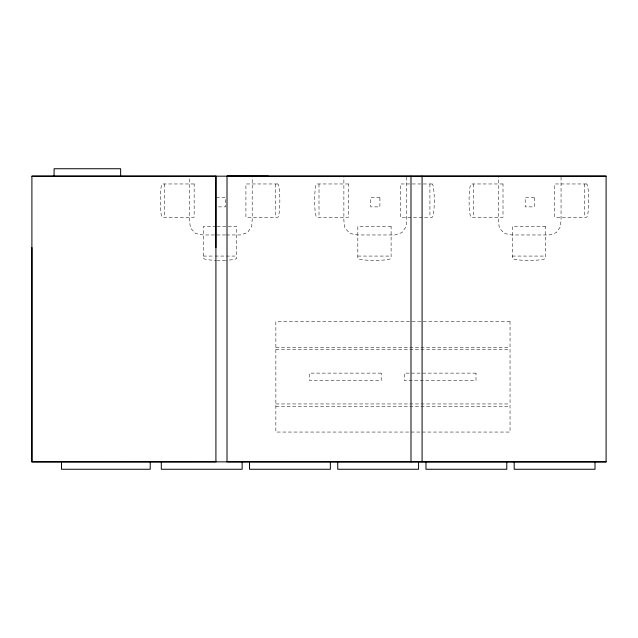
<?xml version="1.0" encoding="UTF-8"?>
<svg xmlns="http://www.w3.org/2000/svg" width="638" height="638" viewBox="0 0 638 638"><rect width="100%" height="100%" fill="white"/><g stroke="black" fill="none" stroke-linecap="round" stroke-linejoin="round"><path stroke-width="0.48" stroke-dasharray="3.19 2.39" d="M216.338 197.533L225.485 197.533L225.485 206.879L217.255 206.879M216.123 226.49L203.402 226.49L203.402 258.238A16.636 2.169 0 0 0 216.33 260.352M217.103 226.49L236.674 226.49L236.674 258.238A16.636 2.169 0 0 1 226.402 260.248M225.581 234.959L202.796 234.959L195.523 233.492L190.499 228.053L189.454 220.676L189.454 177.125M226.57 234.959L240.438 234.959L247.456 232.639L251.707 226.578L252.201 219.097L252.201 177.117M203.402 256.069L214.169 256.069M215.142 256.069L236.674 256.069M357.822 256.069L391.102 256.069M512.25 256.069L545.53 256.069M275.863 347.239L510.041 347.239M275.863 349.68L510.041 349.68M275.863 403.95L510.041 403.95M275.863 406.398L510.041 406.398M584.352 183.967L584.352 217.239M561.049 177.117L561.049 219.097L560.555 226.578L556.312 232.639L549.286 234.959L511.644 234.959L504.371 233.492L499.355 228.053L498.302 220.676L498.302 177.133M473.428 183.967L473.428 217.239M429.924 183.967L429.924 217.239M406.621 177.117L406.621 219.097L406.127 226.578L401.884 232.639L394.858 234.959L357.224 234.959L349.943 233.492L344.927 228.053L343.882 220.676L343.882 177.125M319 183.967L319 217.239M275.504 183.967L275.504 217.239M164.572 183.967L164.572 217.239M225.549 260.288A16.636 2.169 0 0 1 217.255 260.376M194.159 183.967L162.403 183.967A16.636 2.169 90 0 0 160.234 200.603A16.636 2.169 90 0 0 162.403 217.239L194.159 217.239L194.159 183.967M277.674 183.967L245.925 183.967L245.925 217.239L277.674 217.239A16.636 2.169 -90 0 0 279.843 200.603A16.636 2.169 -90 0 0 277.674 183.967M348.579 183.967L316.831 183.967A16.636 2.169 90 0 0 314.654 200.603A16.636 2.169 90 0 0 316.831 217.239L348.579 217.239L348.579 183.967M432.101 183.967L400.345 183.967L400.345 217.239L432.101 217.239A16.636 2.169 -90 0 0 434.271 200.603A16.636 2.169 -90 0 0 432.101 183.967M503.007 183.967L471.251 183.967A16.636 2.169 90 0 0 469.082 200.603A16.636 2.169 90 0 0 471.251 217.239L503.007 217.239L503.007 183.967M586.521 183.967L554.773 183.967L554.773 217.239L586.521 217.239A16.636 2.169 -90 0 0 588.691 200.603A16.636 2.169 -90 0 0 586.521 183.967M379.905 197.533L370.766 197.533L370.766 206.879L379.905 206.879L379.905 197.533M534.333 197.533L525.194 197.533L525.194 206.879L534.333 206.879L534.333 197.533M391.102 226.49L357.822 226.49L357.822 258.238A16.636 2.169 0 0 0 374.466 260.408A16.636 2.169 0 0 0 391.102 258.238L391.102 226.49M545.53 226.49L512.25 226.49L512.25 258.238A16.636 2.169 0 0 0 528.886 260.408A16.636 2.169 0 0 0 545.53 258.238L545.53 226.49M510.041 321.584L275.863 321.584L275.863 432.054L510.041 432.054L510.041 321.584M381.189 373.126L309.55 373.126L309.55 380.527L381.189 380.527L381.189 373.126M475.996 373.126L404.356 373.126L404.356 380.527L475.996 380.527L475.996 373.126"/><path stroke-width="0.96" d="M31.924 247.6L31.9 461.864L595.007 461.864L595.007 469.257L514.188 469.257L514.188 461.864M215.915 247.6L215.915 176.152L31.9 176.136L31.9 461.864L215.915 461.832L215.915 176.152M606.1 461.864L606.1 176.136L227.008 176.152L227.008 461.84L606.1 461.864L595.15 461.864M31.924 176.2L606.1 176.136M227.008 176.152L268.407 176.2M506.787 461.864L506.787 469.257L425.969 469.257L425.969 461.864M422.085 176.184L422.085 461.816M418.576 461.864L418.576 469.257L337.749 469.257L337.749 461.864M410.992 176.184L410.992 461.816M330.356 461.864L330.356 469.257L249.53 469.257L249.53 461.864M242.137 461.864L242.137 469.257L161.31 469.257L161.31 461.864M150.225 461.864L150.225 469.257L61.479 469.257L61.479 461.864M120.638 176.136L120.638 168.743L54.086 168.743L54.086 176.136"/></g></svg>
